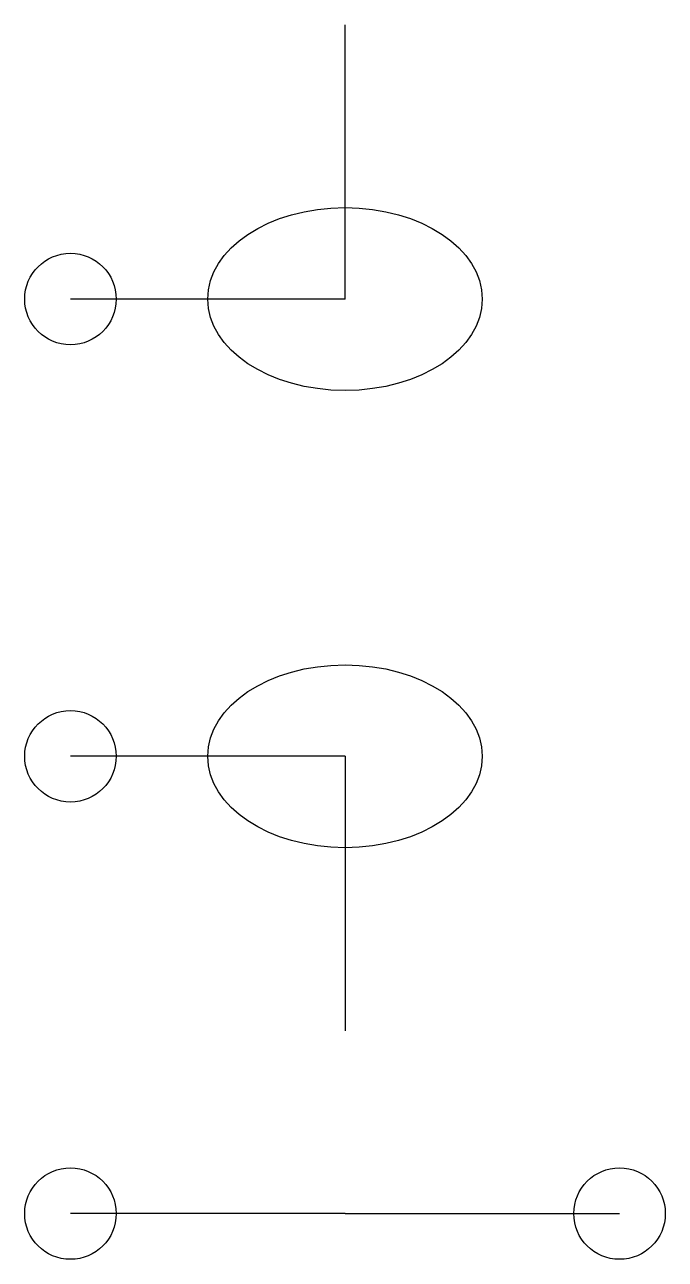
# Model space of a CAD drawing. Header units: millimetres. Extents: x -70 to 70, y -10 to 920.
# Drawn here: x -70 to 70, y -10 to 260 of the extents above.
import ezdxf

# ---------------------------------------------------------------- set-up
doc = ezdxf.new("R2010")
doc.units = ezdxf.units.MM

msp = doc.modelspace()

# ---------------------------------------------------------------- linework, layer by layer
for p, q in [((0, 240, 60), (0, 260, 60)), ((0, 200, 60), (0, 240, 60)), ((-40, 200, 60), (-60, 200, 60)), ((0, 200, 60), (-40, 200, 60)), ((0, 200, 90), (-10, 200, 90)), ((-10, 200, 90), (-10, 200, 100)), ((0, 200), (0, 200, 50)), ((0, 200, 50), (0, 200, 60)), ((0, 200, 60), (0, 200, 90)), ((-40, 100, 60), (-60, 100, 60)), ((0, 100, 60), (-40, 100, 60)), ((0, 100, 90), (-10, 100, 90)), ((-10, 100, 90), (-10, 100, 100)), ((0, 100), (0, 100, 50)), ((0, 100, 50), (0, 100, 60)), ((0, 100, 60), (0, 60, 60)), ((0, 100, 60), (0, 100, 90)), ((0, 60, 60), (0, 40, 60)), ((-40, 0, 60), (-60, 0, 60)), ((0, 0, 60), (-40, 0, 60)), ((0, 0, 90), (-10, 0, 90)), ((-10, 0, 90), (-10, 0, 100)), ((0, 0), (0, 0, 50)), ((0, 0, 50), (0, 0, 60)), ((0, 0, 60), (40, 0, 60)), ((0, 0, 60), (0, 0, 90)), ((40, 0, 60), (60, 0, 60))]:
    msp.add_line(p, q)
for centre in [(-60, 200, 60), (-60, 100, 60), (-60, 0, 60), (60, 0, 60)]:
    msp.add_circle(centre, 10)
for centre in [(0, 200, 50), (0, 100, 50)]:
    msp.add_ellipse(centre, major_axis=(-30, 0), ratio=0.666667)

doc.saveas('drawing.dxf')
